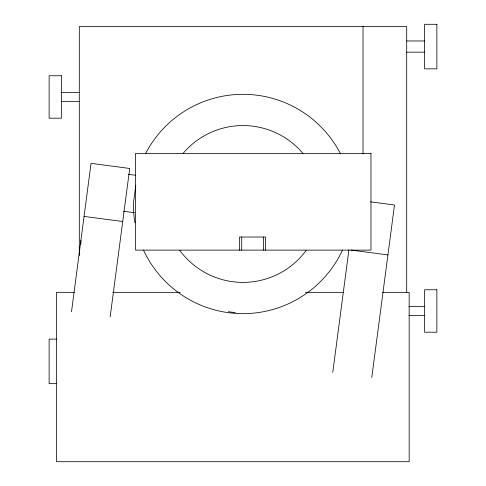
<?xml version="1.0" encoding="UTF-8"?>
<svg xmlns="http://www.w3.org/2000/svg" width="486" height="486" viewBox="0 0 486 486"><rect width="100%" height="100%" fill="white"/><g stroke="black" fill="none" stroke-linecap="round" stroke-linejoin="round"><path stroke-width="0.73" d="M71.509 311.763L91.046 163.369L129.707 168.46L110.17 316.854M135.801 185.306L133.34 203.974A109.66 109.66 0 0 0 134.968 222.795M332.77 372.404L348.912 249.798M371.784 377.537L394.498 205.007L370.49 201.842M406.746 40.964L424.606 40.964M406.746 52.172L424.606 52.172M61.394 92.48L79.254 92.48M61.394 101.459L79.254 101.459M74.261 292.341L56.534 292.341L56.534 461.7L409.163 461.7L409.163 292.341L382.622 292.341M112.649 292.341L180.215 292.341M305.299 292.341L343.207 292.341M408.975 306.496L424.606 306.496M408.975 315.475L424.606 315.475M56.346 339.119L49.129 339.119L49.129 383.654L56.346 383.654M128.268 174.316L135.794 175.306M123.408 211.246L134.695 212.734M351.165 250.09L387.925 254.931M84.066 216.416L122.721 221.507M228.377 311.708L235.4 312.638M406.697 292.718L406.697 26.578L79.303 26.578L79.303 255.527M363.036 26.578L363.036 153.941M265.514 250.12L265.514 237.022L239.519 237.022L239.519 250.12M263.619 237.022L263.619 250.12M241.712 237.022L241.712 250.12M80.907 240.406L80.907 244.166M342.484 250.114A109.66 109.66 0 0 1 143.516 250.114M145.514 153.758A109.66 109.66 0 0 1 340.486 153.758M306.198 250.399A78.416 78.416 0 0 1 179.759 250.345M183.07 153.4A78.416 78.416 0 0 1 302.942 153.418M436.871 24.3L424.606 24.3L424.606 68.836L436.871 68.836L436.871 24.3M61.394 75.743L49.129 75.743L49.129 118.189L61.394 118.189L61.394 75.743M370.97 153.376L135.558 153.376L135.558 250.12L370.97 250.12L370.97 153.376M436.871 289.765L424.606 289.765L424.606 332.205L436.871 332.205L436.871 289.765"/></g></svg>
